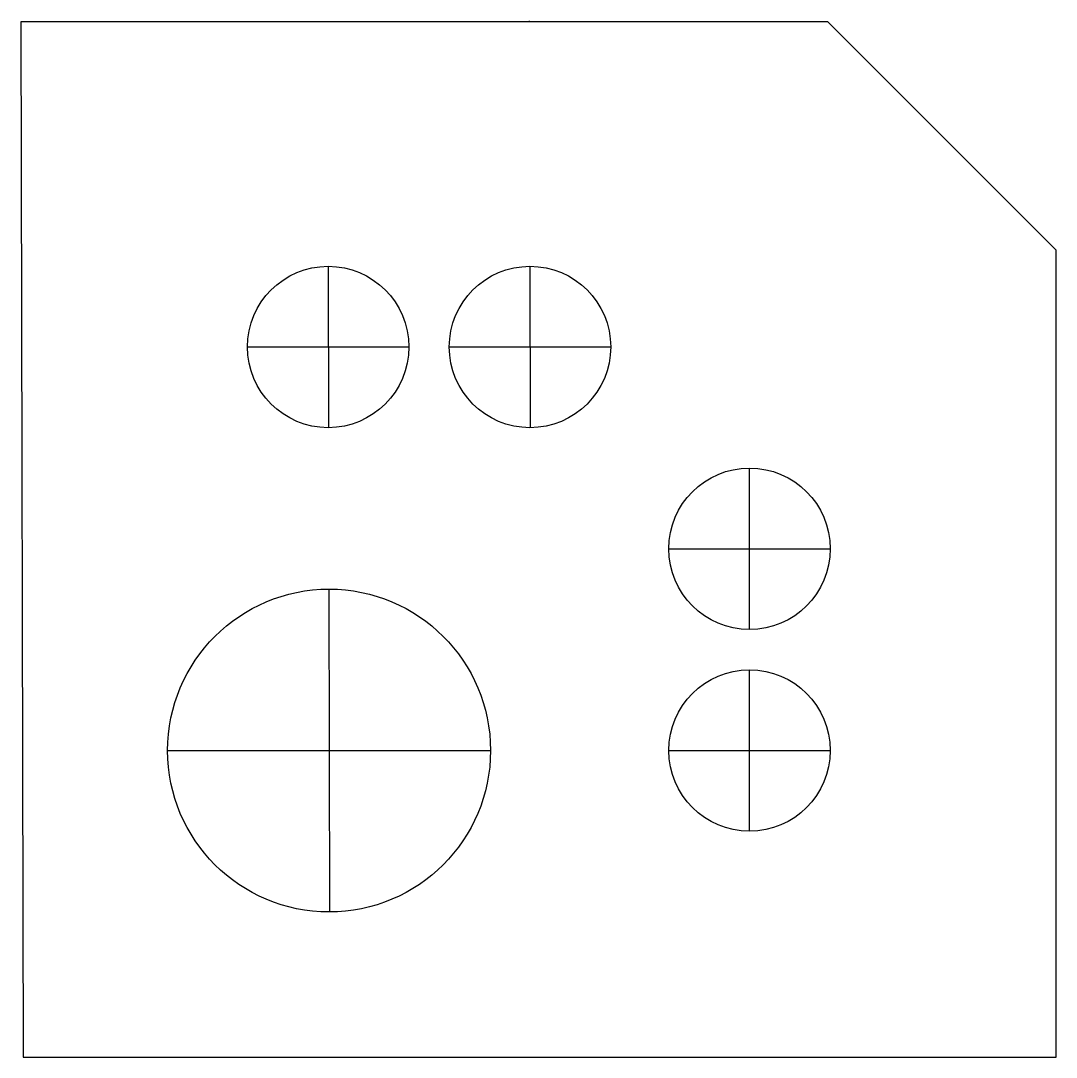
# Model space of a CAD drawing. Header units: inches. Extents: x -76 to 52, y 38 to 166.
import ezdxf

# ---------------------------------------------------------------- set-up
doc = ezdxf.new("R2010")
doc.units = ezdxf.units.IN
doc.header["$MEASUREMENT"] = 0

msp = doc.modelspace()

# ---------------------------------------------------------------- linework, layer by layer
for p, q in [((23.85, 165.8), (-76.15, 165.8)), ((-76.15, 165.8), (-75.86, 37.52)), ((-38.15, 165.88), (-38.15, 165.8)), ((-13.15, 165.94), (-13.15, 165.8)), ((52.14, 137.52), (23.85, 165.8)), ((52.14, 37.52), (52.14, 137.52)), ((-38.08, 135.52), (-38.04, 115.52)), ((-13.08, 135.52), (-13.04, 115.52)), ((-48.06, 125.52), (-28.06, 125.52)), ((-23.06, 125.52), (-3.06, 125.52)), ((14.14, 90.52), (14.14, 110.52)), ((4.14, 100.52), (24.14, 100.52)), ((-37.99, 95.52), (-37.9, 55.52)), ((14.14, 65.52), (14.14, 85.52)), ((-57.95, 75.52), (-17.95, 75.52)), ((4.14, 75.52), (24.14, 75.52)), ((-75.86, 37.52), (52.14, 37.52))]:
    msp.add_line(p, q)
for centre, radius in [((-38.06, 125.52), 10), ((-13.06, 125.52), 10), ((14.14, 100.52), 10), ((-37.95, 75.52), 20), ((14.14, 75.52), 10)]:
    msp.add_circle(centre, radius)

doc.saveas('drawing.dxf')
